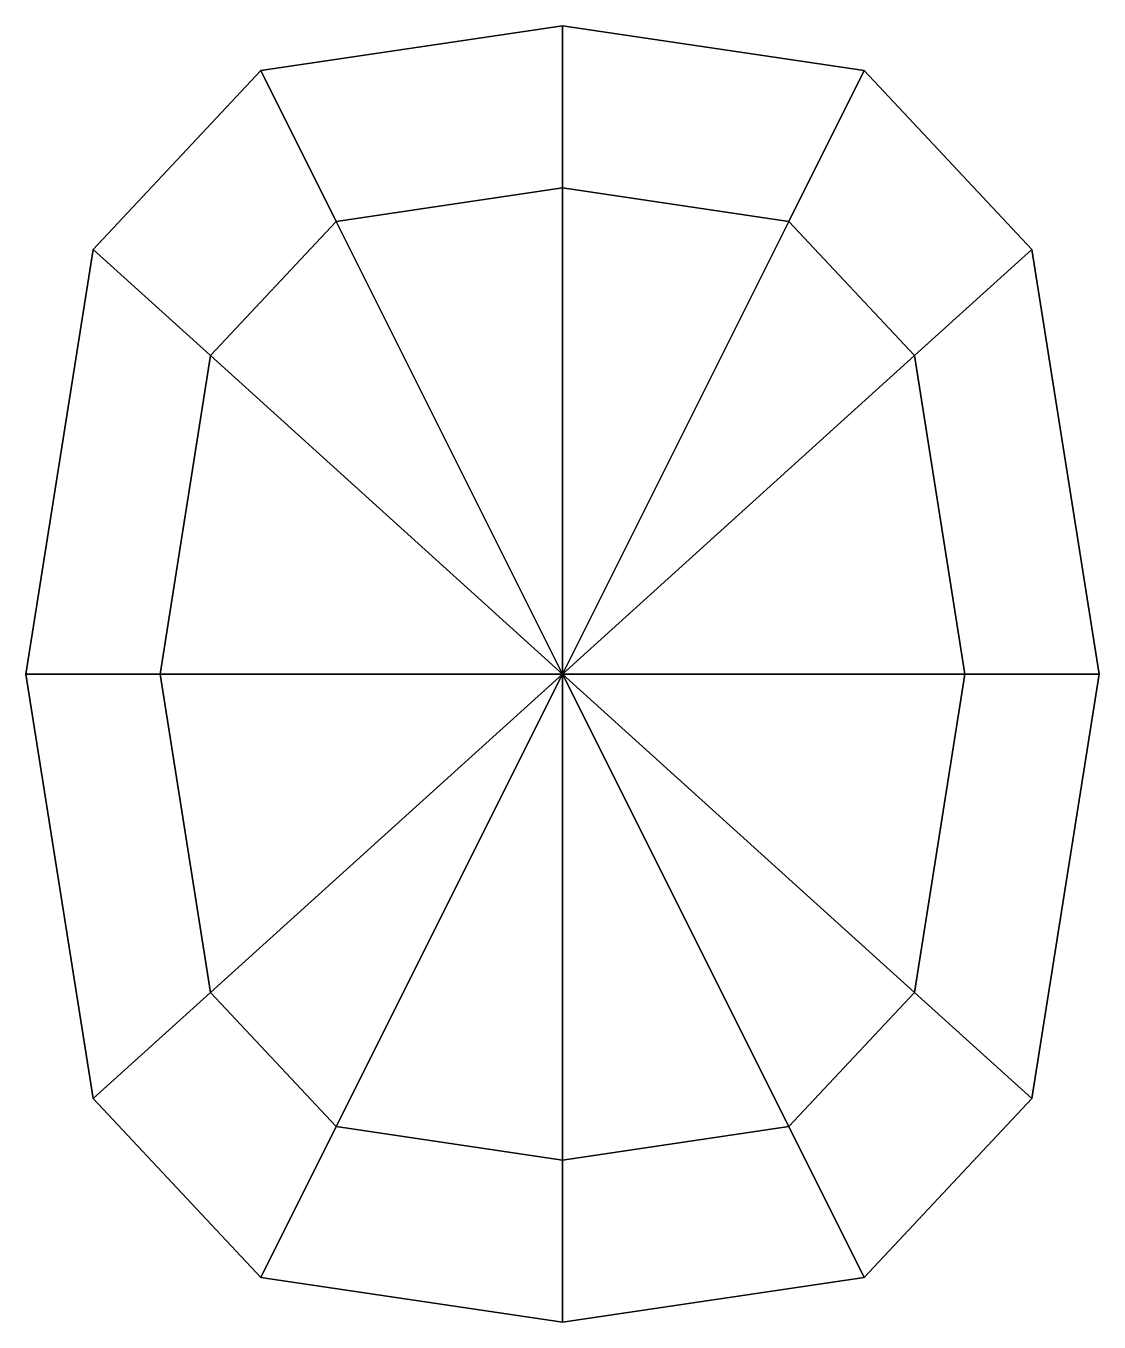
# Model space of a CAD drawing. Extents: x -0.48 to 0.48, y -0.58 to 0.58.
import ezdxf

# ---------------------------------------------------------------- set-up
doc = ezdxf.new("R2010")
doc.units = 0
doc.layers.add('TURRET', color=2, linetype='CONTINUOUS')

msp = doc.modelspace()

# ---------------------------------------------------------------- linework, layer by layer
at = {"layer": 'TURRET'}
for points in [[(0, 0.58, 0.99), (-0.27, 0.54, 0.99), (-0.27, 0.54, 1.31), (0, 0.58, 1.31)], [(0, 0.58, 1.31), (-0.27, 0.54, 1.31), (-0.2025, 0.405, 1.58), (0, 0.435, 1.58)], [(-0.27, 0.54, 0.99), (0, 0.58, 0.99), (0, 0.435, 0.72), (-0.2025, 0.405, 0.72)], [(0.27, 0.54, 0.99), (0, 0.58, 0.99), (0, 0.58, 1.31), (0.27, 0.54, 1.31)], [(0.27, 0.54, 1.31), (0, 0.58, 1.31), (0, 0.435, 1.58), (0.2025, 0.405, 1.58)], [(0, 0.58, 0.99), (0.27, 0.54, 0.99), (0.2025, 0.405, 0.72), (0, 0.435, 0.72)], [(-0.27, 0.54, 0.99), (-0.42, 0.38, 0.99), (-0.42, 0.38, 1.31), (-0.27, 0.54, 1.31)], [(-0.27, 0.54, 1.31), (-0.42, 0.38, 1.31), (-0.315, 0.285, 1.58), (-0.2025, 0.405, 1.58)], [(-0.42, 0.38, 0.99), (-0.27, 0.54, 0.99), (-0.2025, 0.405, 0.72), (-0.315, 0.285, 0.72)], [(0.42, 0.38, 1.31), (0.27, 0.54, 1.31), (0.2025, 0.405, 1.58), (0.315, 0.285, 1.58)], [(0.27, 0.54, 0.99), (0.42, 0.38, 0.99), (0.315, 0.285, 0.72), (0.2025, 0.405, 0.72)], [(0.42, 0.38, 0.99), (0.27, 0.54, 0.99), (0.27, 0.54, 1.31), (0.42, 0.38, 1.31)], [(0, 0.435, 1.58), (-0.2025, 0.405, 1.58), (0, 0, 1.8)], [(0.2025, 0.405, 1.58), (0, 0.435, 1.58), (0, 0, 1.8)], [(-0.2025, 0.405, 1.58), (-0.315, 0.285, 1.58), (0, 0, 1.8)], [(0.315, 0.285, 1.58), (0.2025, 0.405, 1.58), (0, 0, 1.8)], [(-0.42, 0.38, 0.99), (-0.48, 0, 0.99), (-0.48, 0, 1.31), (-0.42, 0.38, 1.31)], [(-0.42, 0.38, 1.31), (-0.48, 0, 1.31), (-0.36, 0, 1.58), (-0.315, 0.285, 1.58)], [(-0.48, 0, 0.99), (-0.42, 0.38, 0.99), (-0.315, 0.285, 0.72), (-0.36, 0, 0.72)], [(0.48, 0, 1.31), (0.42, 0.38, 1.31), (0.315, 0.285, 1.58), (0.36, 0, 1.58)], [(0.42, 0.38, 0.99), (0.48, 0, 0.99), (0.36, 0, 0.72), (0.315, 0.285, 0.72)], [(0.48, 0, 0.99), (0.42, 0.38, 0.99), (0.42, 0.38, 1.31), (0.48, 0, 1.31)], [(-0.315, 0.285, 1.58), (-0.36, 0, 1.58), (0, 0, 1.8)], [(0.36, 0, 1.58), (0.315, 0.285, 1.58), (0, 0, 1.8)], [(-0.48, 0, 0.99), (-0.42, -0.38, 0.99), (-0.42, -0.38, 1.31), (-0.48, 0, 1.31)], [(-0.42, -0.38, 0.99), (-0.48, 0, 0.99), (-0.36, 0, 0.72), (-0.315, -0.285, 0.72)], [(-0.48, 0, 1.31), (-0.42, -0.38, 1.31), (-0.315, -0.285, 1.58), (-0.36, 0, 1.58)], [(-0.36, 0, 1.58), (-0.315, -0.285, 1.58), (0, 0, 1.8)], [(-0.315, -0.285, 1.58), (-0.2025, -0.405, 1.58), (0, 0, 1.8)], [(-0.2025, -0.405, 1.58), (0, -0.435, 1.58), (0, 0, 1.8)], [(0, -0.435, 1.58), (0.2025, -0.405, 1.58), (0, 0, 1.8)], [(0.2025, -0.405, 1.58), (0.315, -0.285, 1.58), (0, 0, 1.8)], [(0.315, -0.285, 1.58), (0.36, 0, 1.58), (0, 0, 1.8)], [(0.48, 0, 0.99), (0.42, -0.38, 0.99), (0.315, -0.285, 0.72), (0.36, 0, 0.72)], [(0.42, -0.38, 1.31), (0.48, 0, 1.31), (0.36, 0, 1.58), (0.315, -0.285, 1.58)], [(0.42, -0.38, 0.99), (0.48, 0, 0.99), (0.48, 0, 1.31), (0.42, -0.38, 1.31)], [(-0.27, -0.54, 0.99), (-0.42, -0.38, 0.99), (-0.315, -0.285, 0.72), (-0.2025, -0.405, 0.72)], [(-0.42, -0.38, 1.31), (-0.27, -0.54, 1.31), (-0.2025, -0.405, 1.58), (-0.315, -0.285, 1.58)], [(0.42, -0.38, 0.99), (0.27, -0.54, 0.99), (0.2025, -0.405, 0.72), (0.315, -0.285, 0.72)], [(0.27, -0.54, 1.31), (0.42, -0.38, 1.31), (0.315, -0.285, 1.58), (0.2025, -0.405, 1.58)], [(-0.42, -0.38, 0.99), (-0.27, -0.54, 0.99), (-0.27, -0.54, 1.31), (-0.42, -0.38, 1.31)], [(0.27, -0.54, 0.99), (0.42, -0.38, 0.99), (0.42, -0.38, 1.31), (0.27, -0.54, 1.31)], [(0, -0.58, 0.99), (-0.27, -0.54, 0.99), (-0.2025, -0.405, 0.72), (0, -0.435, 0.72)], [(-0.27, -0.54, 1.31), (0, -0.58, 1.31), (0, -0.435, 1.58), (-0.2025, -0.405, 1.58)], [(0.27, -0.54, 0.99), (0, -0.58, 0.99), (0, -0.435, 0.72), (0.2025, -0.405, 0.72)], [(0, -0.58, 1.31), (0.27, -0.54, 1.31), (0.2025, -0.405, 1.58), (0, -0.435, 1.58)], [(-0.27, -0.54, 0.99), (0, -0.58, 0.99), (0, -0.58, 1.31), (-0.27, -0.54, 1.31)], [(0, -0.58, 0.99), (0.27, -0.54, 0.99), (0.27, -0.54, 1.31), (0, -0.58, 1.31)]]:
    msp.add_3dface(points, dxfattribs=at)

doc.saveas('drawing.dxf')
